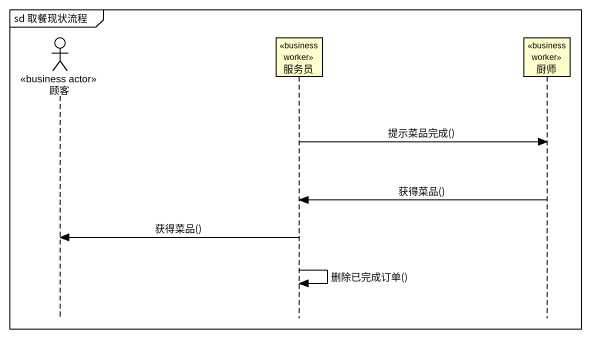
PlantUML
@startuml
mainframe sd 取餐现状流程
hide footbox
actor 顾客 <<business actor>>
participant 服务员 <<business worker>>
participant 厨师 <<business worker>>

服务员 -> 厨师 : 提示菜品完成()
厨师 -> 服务员 : 获得菜品()
服务员 -> 顾客 : 获得菜品()
服务员 -> 服务员 : 删除已完成订单()
@enduml
